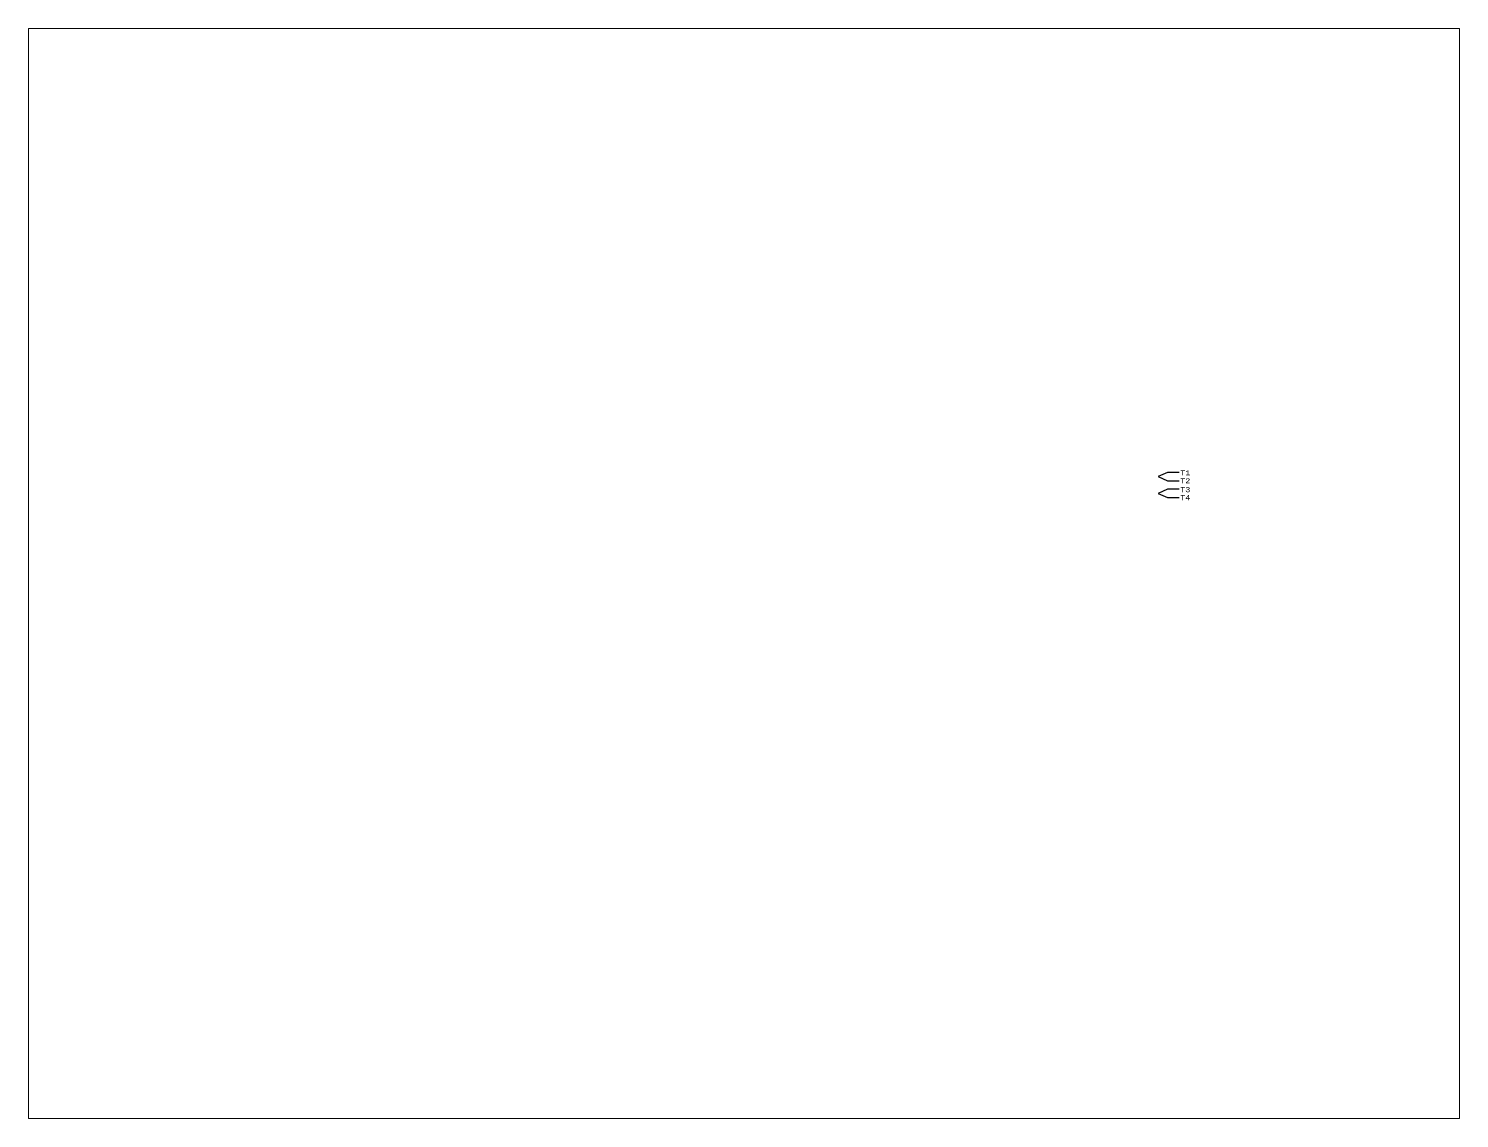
# Paper-space layout 'Layout1' of a CAD drawing. Header units: millimetres. Extents: x 27 to 240, y 20 to 183.
# The model-space entities are those that its viewports show. They can reach past a viewport. Long polylines and large blocks are cut down to what shows.
import ezdxf
from ezdxf.enums import TextEntityAlignment as Align

# ---------------------------------------------------------------- set-up
doc = ezdxf.new("R2010")
doc.units = ezdxf.units.MM
doc.styles.add('Courier', font='COUR.TTF', dxfattribs={"height": 1.5})

msp = doc.modelspace()

# ---------------------------------------------------------------- linework, layer by layer
at = {"color": 1}
for points in [[(339.31, 178.54), (335.81, 178.54), (333.07, 177.29), (335.81, 176.04), (339.31, 176.04)], [(339.31, 173.54), (335.81, 173.54), (333.07, 172.29), (335.81, 171.04), (339.31, 171.04)]]:
    msp.add_lwpolyline(points, dxfattribs=at)

# ---------------------------------------------------------------- texts
at = {"color": 7, "style": 'Courier'}
for tag, p in [('T1', (339.57, 178.41)), ('T2', (339.57, 176.04)), ('T3', (339.57, 173.41)), ('T4', (339.57, 171.04))]:
    msp.add_attdef(tag, text='', height=1.5, dxfattribs=at).set_placement(p, align=Align.MIDDLE_LEFT)

psp = doc.layouts.get("Layout1")

# ---------------------------------------------------------------- viewports
at = {"layer": '0'}
psp.add_viewport(center=(133.35, 101.6), size=(213.36, 162.56), view_center_point=(210, 148.5), view_height=323.8171, dxfattribs=at)

doc.saveas('drawing.dxf')
